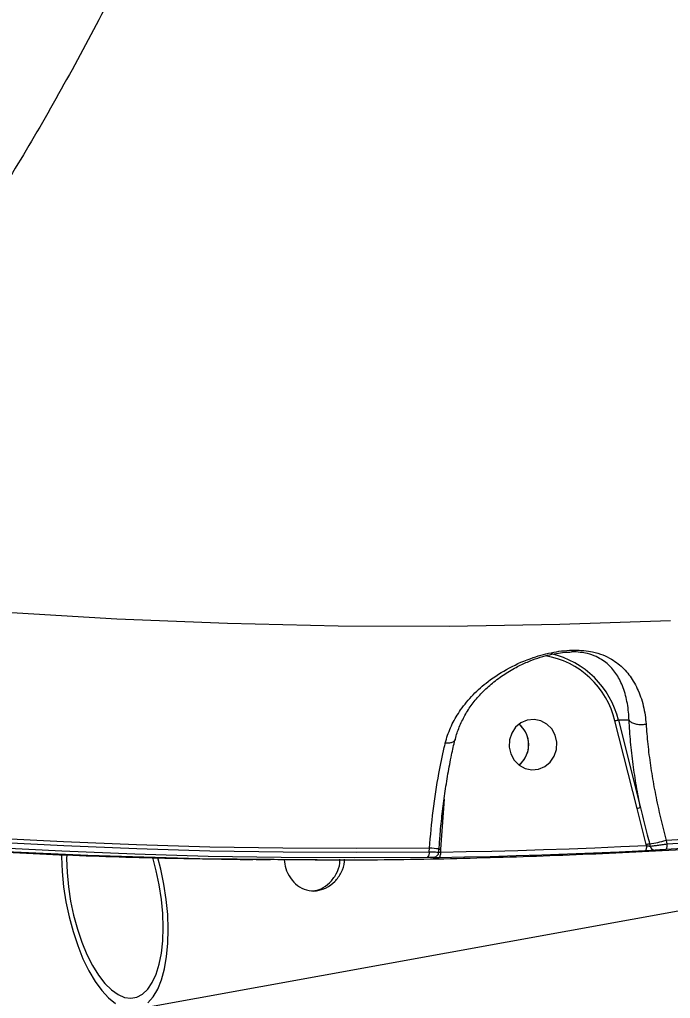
# Model space of a CAD drawing. Header units: millimetres. Extents: x -7151 to 6134, y -5040 to 5562.
# Drawn here: x -2172.6 to -2056.8, y -1551.8 to -1377.5 of the extents above; entities that cross this region are included whole.
import ezdxf

# ---------------------------------------------------------------- set-up
doc = ezdxf.new("R2010")
doc.units = ezdxf.units.MM
for name, color, linetype in [('DIKOM_ОБЪЕКТ', 7, 'Continuous'), ('DIKOM_РАЗМЕР_ЗОНА', 7, 'Continuous'), ('DIKOM_РАЗМЕР_ОБЪЕКТА', 7, 'Continuous')]:
    doc.layers.add(name, color=color, linetype=linetype)
doc.styles.add('style1', font='arial.ttf', dxfattribs={"width": 0.8})
doc.dimstyles.new('1-50', dxfattribs={"dimtxt": 300, "dimasz": 200, "dimexe": 100, "dimexo": 0, "dimgap": 100, "dimtad": 1, "dimtxsty": 'style1', "dimcen": 200, "dimclrd": 7, "dimclre": 7, "dimclrt": 7, "dimadec": 1, "dimazin": 2, "dimtfac": 1, "dimtmove": 0, "dimatfit": 2, "dimfxl": 0, "dimlwd": 25, "dimlwe": 18, "dimarcsym": 0})

# ---------------------------------------------------------------- blocks, each defined once
blk = doc.blocks.new('*D0')
at = {"layer": 'Defpoints', "color": 0, "transparency": 16777216}
for p in [(4133.55, 168.74), (-4567.47, -1241.13), (4133.55, -4153.12)]:
    blk.add_point(p, dxfattribs=at)
at = {"layer": 'DIKOM_РАЗМЕР_ОБЪЕКТА', "color": 7, "lineweight": 18, "transparency": 16777216}
for p, q in [((4133.55, 168.74), (4133.55, -4253.12)), ((-4567.47, -1241.13), (-4567.47, -4253.12))]:
    blk.add_line(p, q, dxfattribs=at)
at = {"layer": 'DIKOM_РАЗМЕР_ОБЪЕКТА', "color": 7, "lineweight": 25, "transparency": 16777216}
blk.add_line((-4367.47, -4153.12), (3933.55, -4153.12), dxfattribs=at)
at = {"layer": 'DIKOM_РАЗМЕР_ОБЪЕКТА', "color": 7, "transparency": 16777216}
for points in [[(-4367.47, -4119.79), (-4367.47, -4186.45), (-4567.47, -4153.12)], [(3933.55, -4119.79), (3933.55, -4186.45), (4133.55, -4153.12)]]:
    blk.add_solid(points, dxfattribs=at)
at = {"layer": 'DIKOM_РАЗМЕР_ОБЪЕКТА', "color": 7, "transparency": 16777216, "insert": (150.61, -3899.95), "char_height": 300, "attachment_point": 5, "style": 'style1'}
blk.add_mtext('8700', dxfattribs=at)
blk = doc.blocks.new('*D3')
at = {"layer": 'Defpoints', "color": 0, "transparency": 16777216}
for p in [(6133.55, 253.24), (-5802.46, -2467.19), (6133.55, -4939.78)]:
    blk.add_point(p, dxfattribs=at)
at = {"layer": 'DIKOM_РАЗМЕР_ЗОНА', "color": 7, "lineweight": 18, "transparency": 16777216}
for p, q in [((6133.55, 253.24), (6133.55, -5039.78)), ((-5802.46, -2467.19), (-5802.46, -5039.78))]:
    blk.add_line(p, q, dxfattribs=at)
at = {"layer": 'DIKOM_РАЗМЕР_ЗОНА', "color": 7, "lineweight": 25, "transparency": 16777216}
blk.add_line((-5602.46, -4939.78), (5933.55, -4939.78), dxfattribs=at)
at = {"layer": 'DIKOM_РАЗМЕР_ЗОНА', "color": 7, "transparency": 16777216}
for points in [[(-5602.46, -4906.44), (-5602.46, -4973.11), (-5802.46, -4939.78)], [(5933.55, -4906.44), (5933.55, -4973.11), (6133.55, -4939.78)]]:
    blk.add_solid(points, dxfattribs=at)
at = {"layer": 'DIKOM_РАЗМЕР_ЗОНА', "color": 7, "transparency": 16777216, "insert": (186.61, -4686.61), "char_height": 300, "attachment_point": 5, "style": 'style1'}
blk.add_mtext('11950', dxfattribs=at)

msp = doc.modelspace()

# ---------------------------------------------------------------- linework, layer by layer
at = {"layer": 'DIKOM_ОБЪЕКТ', "color": 7, "linetype": 'Continuous', "lineweight": 15}
for p, q in [((-2062.7, -1517.967), (-2066.622, -1502.368)), ((-2064.123, -1502.239), (-2066.003, -1502.24)), ((-2066.003, -1502.24), (-2062.081, -1517.839)), ((-2151.906, -1553.671), (-1941.185, -1515.48)), ((-2097.039, -1516.282), (-2097.198, -1518.702)), ((-2061.047, -1524.381), (-2062.7, -1517.967)), ((-2097.198, -1518.702), (-2097.663, -1525.205)), ((-2099.689, -1525.661), (-2099.646, -1525.001)), ((-2097.999, -1525.75), (-2097.96, -1525.164)), ((-2097.663, -1525.205), (-2097.697, -1525.715)), ((-2061.014, -1524.512), (-2061.047, -1524.381)), ((-2060.461, -1524.254), (-2060.362, -1524.649)), ((-2057.532, -1523.621), (-2057.369, -1524.273))]:
    msp.add_line(p, q, dxfattribs=at)
at = {"layer": 'DIKOM_ОБЪЕКТ', "color": 7, "linetype": 'Continuous', "lineweight": 15, "flags": 128}
for points in [[(-2233.983, -1477.22), (-2214.37, -1479.51), (-2194.721, -1481.429), (-2175.044, -1482.977), (-2155.343, -1484.154), (-2135.625, -1484.959), (-2115.897, -1485.392), (-2096.165, -1485.453), (-2076.435, -1485.141), (-2056.714, -1484.457)], [(-2085.467, -1507), (-2085.181, -1508.245), (-2084.575, -1509.354), (-2083.698, -1510.238), (-2082.621, -1510.824), (-2081.43, -1511.067), (-2080.225, -1510.945), (-2079.099, -1510.469), (-2078.147, -1509.677), (-2077.444, -1508.633), (-2077.048, -1507.423), (-2076.99, -1506.144), (-2077.276, -1504.899), (-2077.882, -1503.79), (-2078.759, -1502.906), (-2079.836, -1502.319), (-2081.026, -1502.077), (-2082.232, -1502.199), (-2083.357, -1502.675), (-2084.31, -1503.467), (-2085.013, -1504.51), (-2085.409, -1505.72), (-2085.467, -1507)], [(-2119.637, -1527.1), (-2120.633, -1527.1), (-2140.551, -1526.908), (-2160.464, -1526.35), (-2180.364, -1525.425), (-2200.246, -1524.135), (-2220.104, -1522.479), (-2239.932, -1520.458), (-2259.723, -1518.073), (-2279.472, -1515.325), (-2299.173, -1512.213), (-2318.82, -1508.74)], [(-2318.17, -1508.74), (-2298.523, -1512.213), (-2278.823, -1515.325), (-2259.074, -1518.073), (-2239.282, -1520.458), (-2219.455, -1522.479), (-2199.597, -1524.135), (-2179.715, -1525.425), (-2159.814, -1526.35), (-2139.902, -1526.908), (-2119.983, -1527.1), (-2111.471, -1527.071)], [(-1953.229, -1513.087), (-1966.211, -1514.956), (-1979.212, -1516.667), (-1992.231, -1518.222), (-2005.267, -1519.618), (-2018.316, -1520.856), (-2031.378, -1521.936), (-2044.451, -1522.858), (-2057.532, -1523.621)], [(-1953.451, -1514.749), (-1966.418, -1516.614), (-1979.404, -1518.323), (-1992.408, -1519.875), (-2005.428, -1521.269), (-2018.462, -1522.506), (-2031.508, -1523.586), (-2044.566, -1524.507), (-2057.632, -1525.271)], [(-2057.369, -1524.273), (-2044.313, -1523.51), (-2031.266, -1522.589), (-2018.23, -1521.511), (-2005.207, -1520.275), (-1992.198, -1518.881), (-1979.205, -1517.331), (-1966.229, -1515.624), (-1953.273, -1513.76)], [(-2099.646, -1525.001), (-2112.688, -1525.095), (-2125.73, -1525.032), (-2138.77, -1524.812), (-2151.807, -1524.434), (-2164.839, -1523.9), (-2177.865, -1523.208), (-2190.882, -1522.359), (-2203.89, -1521.353)], [(-2099.988, -1526.66), (-2113.014, -1526.754), (-2126.04, -1526.691), (-2139.064, -1526.472), (-2152.085, -1526.095), (-2165.102, -1525.563), (-2178.112, -1524.873), (-2191.113, -1524.027), (-2204.104, -1523.025)], [(-2203.72, -1522.029), (-2190.739, -1523.03), (-2177.748, -1523.876), (-2164.749, -1524.564), (-2151.743, -1525.097), (-2138.733, -1525.473), (-2125.72, -1525.692), (-2112.704, -1525.755), (-2099.689, -1525.661)], [(-2097.96, -1525.164), (-2097.961, -1525.164), (-2097.961, -1525.163)], [(-2097.697, -1525.715), (-2093.11, -1525.632), (-2088.523, -1525.531), (-2083.937, -1525.41), (-2079.35, -1525.269), (-2074.765, -1525.109), (-2070.181, -1524.93), (-2065.597, -1524.731), (-2061.014, -1524.512)], [(-2061.014, -1524.512), (-2061.011, -1524.703), (-2061.021, -1524.887), (-2061.042, -1525.057), (-2061.074, -1525.206), (-2061.115, -1525.331), (-2061.165, -1525.425), (-2061.222, -1525.486), (-2061.282, -1525.511)], [(-2057.369, -1524.273), (-2057.365, -1524.463), (-2057.374, -1524.646), (-2057.395, -1524.816), (-2057.426, -1524.965), (-2057.467, -1525.089), (-2057.517, -1525.184), (-2057.572, -1525.245), (-2057.632, -1525.271)], [(-2165.153, -1526.138), (-2165.152, -1526.562), (-2165.055, -1529.188), (-2164.798, -1531.879), (-2164.383, -1534.59), (-2163.82, -1537.273), (-2163.117, -1539.884), (-2162.286, -1542.377), (-2161.341, -1544.71), (-2160.299, -1546.842), (-2159.178, -1548.738), (-2157.996, -1550.364), (-2156.774, -1551.694), (-2155.533, -1552.703)], [(-2164.239, -1526.176), (-2164.248, -1526.872), (-2164.173, -1529.342), (-2163.939, -1531.88), (-2163.552, -1534.439), (-2163.017, -1536.972), (-2162.345, -1539.43), (-2161.548, -1541.769), (-2160.641, -1543.945), (-2159.642, -1545.917), (-2158.567, -1547.648), (-2157.439, -1549.107), (-2156.278, -1550.265), (-2155.104, -1551.103), (-2153.941, -1551.603), (-2152.81, -1551.757), (-2151.731, -1551.561), (-2150.726, -1551.02), (-2149.812, -1550.144), (-2149.007, -1548.948), (-2148.326, -1547.455), (-2147.782, -1545.693), (-2147.384, -1543.695), (-2147.14, -1541.498), (-2147.054, -1539.142), (-2147.129, -1536.672), (-2147.362, -1534.134), (-2147.75, -1531.575)], [(-2147.75, -1531.575), (-2148.285, -1529.043), (-2148.921, -1526.701)], [(-2146.918, -1531.425), (-2147.482, -1528.741), (-2148.011, -1526.725)], [(-2098.801, -1526.667), (-2098.81, -1526.669), (-2098.992, -1526.69)], [(-2061.282, -1525.511), (-2065.869, -1525.729), (-2070.457, -1525.928), (-2075.045, -1526.108), (-2079.634, -1526.268), (-2084.224, -1526.409), (-2088.814, -1526.53), (-2093.404, -1526.632), (-2097.995, -1526.714)], [(-2097.697, -1525.715), (-2097.7, -1525.906), (-2097.715, -1526.089), (-2097.741, -1526.259), (-2097.778, -1526.409), (-2097.823, -1526.534), (-2097.876, -1526.628), (-2097.934, -1526.689), (-2097.995, -1526.714)], [(-2149.774, -1552.557), (-2148.849, -1551.492), (-2148.041, -1550.111), (-2147.364, -1548.437), (-2146.828, -1546.499), (-2146.443, -1544.331), (-2146.215, -1541.968), (-2146.15, -1539.453), (-2146.246, -1536.827), (-2146.504, -1534.135), (-2146.918, -1531.425), (-2146.918, -1531.425)]]:
    msp.add_lwpolyline(points, dxfattribs=at)
at = {"layer": 'DIKOM_ОБЪЕКТ', "color": 7, "linetype": 'Continuous', "lineweight": 15}
for centre, radius, start, end in [((-2081.539, -1505.973), 15.977, 13.51124, 76.90128), ((-2081.628, -1505.948), 15.426, 13.41879, 80.40141), ((-2065.613, -1505.679), 3.462, 96.48086, 106.95699), ((-2086.552, -1506.524), 4.558, 4.77168, 51.89279), ((-2086.613, -1506.573), 4.635, 308.34507, 51.66996), ((-2086.583, -1506.598), 4.596, 308.24705, 5.66004), ((-2061.693, -1521.267), 3.449, 96.46177, 106.97608), ((-2100.753, -1545.366), 20.396, 82.13321, 86.88894), ((-2097.14, -1517.394), 7.829, 263.97338, 266.16614), ((-2059.895, -1528.29), 4.075, 97.98435, 106.41539), ((-2063.302, -1504.023), 20.429, 277.99268, 286.4038), ((-2059.453, -1524.466), 0.927, 191.34497, 269.76883), ((-2100.757, -1525.886), 1.091, 314.79551, 11.8888)]:
    msp.add_arc(centre, radius, start, end, dxfattribs=at)
for points, knots in [([(-2096.79, -889.227), (-2096.723, -893.158), (-2096.542, -903.75), (-2096.636, -921.509), (-2097.187, -942.573), (-2098.221, -964.321), (-2099.744, -986.695), (-2101.767, -1009.634), (-2104.245, -1032.632), (-2107.158, -1055.608), (-2110.478, -1078.484), (-2114.258, -1101.634), (-2118.507, -1124.986), (-2123.22, -1148.464), (-2128.292, -1171.549), (-2133.7, -1194.173), (-2139.409, -1216.276), (-2145.512, -1238.219), (-2152.007, -1259.916), (-2158.877, -1281.286), (-2165.974, -1301.856), (-2173.265, -1321.577), (-2180.72, -1340.414), (-2188.458, -1358.676), (-2196.466, -1376.273), (-2204.72, -1393.125), (-2213.039, -1408.861), (-2221.394, -1423.455), (-2229.754, -1436.904), (-2238.255, -1449.426), (-2246.872, -1460.937), (-2255.58, -1471.372), (-2263.82, -1480.113), (-2271.572, -1487.34), (-2278.833, -1493.242), (-2286.05, -1498.236), (-2293.202, -1502.294), (-2300.213, -1505.377), (-2307.05, -1507.473), (-2313.016, -1508.551), (-2316.679, -1508.685), (-2318.17, -1508.74)], [0, 0, 0, 0, 0.01565217, 0.04216806, 0.06870435, 0.09522024, 0.12250627, 0.14981457, 0.17710062, 0.20361654, 0.23015279, 0.25666864, 0.28395479, 0.31126307, 0.33854909, 0.36506487, 0.39160131, 0.41811719, 0.44540319, 0.47271148, 0.49999753, 0.52651345, 0.55304979, 0.57956557, 0.60685168, 0.6341599, 0.66144592, 0.68796165, 0.71449805, 0.74101389, 0.76829977, 0.7956082, 0.82289433, 0.84597227, 0.86907741, 0.89218251, 0.91550656, 0.93883046, 0.96156383, 0.98434875, 1, 1, 1, 1]), ([(-2056.456, -968.823), (-2056.8, -974.624), (-2057.488, -986.232), (-2058.928, -1004.014), (-2060.664, -1022.011), (-2062.749, -1040.451), (-2065.19, -1059.3), (-2067.998, -1078.523), (-2071.129, -1097.811), (-2074.693, -1117.752), (-2078.728, -1138.314), (-2083.265, -1159.441), (-2088.157, -1180.426), (-2093.384, -1201.167), (-2098.921, -1221.569), (-2104.749, -1241.541), (-2110.863, -1261.043), (-2117.247, -1280.051), (-2123.887, -1298.533), (-2130.751, -1316.402), (-2137.807, -1333.574), (-2145.032, -1349.975), (-2152.415, -1365.564), (-2159.941, -1380.331), (-2167.592, -1394.252), (-2175.331, -1407.261), (-2183.125, -1419.298), (-2191.094, -1430.517), (-2199.222, -1440.815), (-2207.485, -1450.118), (-2215.72, -1458.219), (-2223.892, -1465.041), (-2231.988, -1470.689), (-2237.274, -1473.352), (-2239.916, -1474.684)], [0, 0, 0, 0, 0.0277667, 0.0555662, 0.083366, 0.1111324, 0.1400374, 0.1689802, 0.1979227, 0.2268277, 0.2586375, 0.2905482, 0.3225101, 0.3544719, 0.386382, 0.4181913, 0.4498954, 0.4817001, 0.5135556, 0.545411, 0.5772152, 0.6089191, 0.6405475, 0.672276, 0.7040551, 0.7358344, 0.7675626, 0.7991909, 0.832594, 0.8660266, 0.8994295, 0.9329432, 0.9664865, 1, 1, 1, 1]), ([(-2311.128, -1507.362), (-2310.566, -1507.283), (-2307.434, -1506.847), (-2301.552, -1504.809), (-2293.426, -1501.164), (-2285.072, -1496.076), (-2276.531, -1489.669), (-2267.988, -1482.045), (-2259.474, -1473.272), (-2251.015, -1463.423), (-2242.475, -1452.34), (-2233.879, -1440.007), (-2225.258, -1426.439), (-2216.901, -1412.103), (-2208.827, -1397.116), (-2201.053, -1381.597), (-2193.352, -1365.117), (-2185.753, -1347.689), (-2178.282, -1329.349), (-2171.007, -1310.24), (-2163.951, -1290.406), (-2157.138, -1269.907), (-2150.55, -1248.669), (-2144.22, -1226.733), (-2138.175, -1204.162), (-2132.55, -1181.452), (-2127.355, -1158.685), (-2122.587, -1135.941), (-2118.172, -1112.849), (-2114.136, -1089.476), (-2110.513, -1065.903), (-2107.537, -1044.03), (-2105.94, -1030.115), (-2105.233, -1023.961)], [0, 0, 0, 0, 0.00722693, 0.04030753, 0.07336253, 0.10737716, 0.14141993, 0.17543507, 0.20848991, 0.24157019, 0.27462496, 0.30864003, 0.34268287, 0.37669758, 0.40856269, 0.44044991, 0.47231458, 0.50503622, 0.53778258, 0.57050426, 0.60355925, 0.63663937, 0.66969462, 0.7037095, 0.73775229, 0.77176746, 0.80482227, 0.83790277, 0.87095767, 0.90497265, 0.93901556, 0.97303055, 1, 1, 1, 1]), ([(-2096.834, -1506.319), (-2096.771, -1506.08), (-2096.462, -1504.901), (-2095.645, -1502.867), (-2094.059, -1500.191), (-2091.928, -1497.637), (-2089.046, -1495.092), (-2085.515, -1492.823), (-2081.549, -1491.09), (-2078.148, -1490.175), (-2075.654, -1489.817), (-2073.83, -1489.715), (-2072.128, -1489.797), (-2070.406, -1490.066), (-2068.748, -1490.574), (-2066.837, -1491.517), (-2064.967, -1493.006), (-2063.266, -1495.233), (-2061.979, -1497.985), (-2061.304, -1500.633), (-2061.141, -1502.375), (-2061.092, -1502.9)], [0, 0, 0, 0, 0.0134558, 0.0663235, 0.1192314, 0.1832743, 0.2473537, 0.3264801, 0.4053679, 0.4678618, 0.4990953, 0.5303053, 0.5614441, 0.5926258, 0.6345151, 0.6764875, 0.7480866, 0.8197601, 0.8939611, 0.9680642, 1, 1, 1, 1]), ([(-2095.062, -1505.777), (-2095.051, -1505.712), (-2094.909, -1504.911), (-2094.349, -1503.414), (-2093.377, -1501.32), (-2092.086, -1499.332), (-2090.518, -1497.491), (-2088.677, -1495.757), (-2086.579, -1494.179), (-2084.399, -1492.874), (-2082.312, -1491.881), (-2080.432, -1491.166), (-2078.694, -1490.652), (-2077.101, -1490.313), (-2075.638, -1490.111), (-2074.761, -1490.086), (-2074.338, -1490.074)], [0, 0, 0, 0, 0.0073846, 0.091405, 0.1786389, 0.2679265, 0.3587031, 0.4519984, 0.5506725, 0.6475076, 0.725192, 0.7933522, 0.8530458, 0.9061021, 0.954751, 1, 1, 1, 1]), ([(-2064.12, -1502.241), (-2064.12, -1502.241), (-2064.12, -1501.746), (-2064.242, -1500.175), (-2064.666, -1497.713), (-2065.614, -1495.195), (-2066.927, -1493.126), (-2068.389, -1491.746), (-2069.963, -1490.859), (-2071.321, -1490.377), (-2072.806, -1490.141), (-2073.765, -1490.025), (-2074.326, -1490.073), (-2074.338, -1490.074)], [0, 0, 0, 0, 0.000089, 0.069276, 0.2288806, 0.3928706, 0.545343, 0.7011317, 0.7869894, 0.8747525, 0.9354951, 0.9985724, 1, 1, 1, 1]), ([(-2064.123, -1502.239), (-2064.123, -1502.239), (-2064.122, -1502.24), (-2064.121, -1502.241), (-2064.12, -1502.241)], [0, 0, 0, 0, 0.5989695, 1, 1, 1, 1]), ([(-2062.081, -1517.839), (-2062.331, -1516.535), (-2062.833, -1513.916), (-2063.419, -1509.987), (-2063.883, -1506.044), (-2064.043, -1503.512), (-2064.123, -1502.239)], [0, 0, 0, 0, 0.238042, 0.4781617, 0.7377102, 1, 1, 1, 1]), ([(-2064.12, -1502.241), (-2063.981, -1502.374), (-2063.703, -1502.639), (-2063.006, -1502.899), (-2062.196, -1503.017), (-2061.582, -1502.984), (-2061.222, -1502.926), (-2061.137, -1502.909), (-2061.092, -1502.9)], [0, 0, 0, 0, 0.2315907, 0.4632373, 0.6948432, 0.9264504, 0.9610109, 1, 1, 1, 1]), ([(-2061.092, -1502.9), (-2061.001, -1504.085), (-2060.819, -1506.469), (-2060.331, -1510.227), (-2059.696, -1514.068), (-2058.815, -1518.514), (-2058.007, -1521.729), (-2057.532, -1523.621)], [0, 0, 0, 0, 0.1872864, 0.3765495, 0.5570017, 0.7391931, 1, 1, 1, 1]), ([(-2097.936, -1525.165), (-2097.874, -1524.268), (-2097.73, -1522.162), (-2097.386, -1518.86), (-2096.929, -1515.289), (-2096.371, -1511.797), (-2095.775, -1508.595), (-2095.325, -1506.636), (-2095.122, -1505.753)], [0, 0, 0, 0, 0.1330586, 0.3125629, 0.4927166, 0.6729018, 0.8524639, 1, 1, 1, 1]), ([(-2095.157, -1505.752), (-2095.199, -1505.846), (-2095.289, -1506.05), (-2095.747, -1506.252), (-2096.268, -1506.327), (-2096.652, -1506.328), (-2096.791, -1506.321), (-2096.834, -1506.319)], [0, 0, 0, 0, 0.25303621, 0.54758865, 0.84228289, 0.95129237, 1, 1, 1, 1]), ([(-2099.646, -1525.001), (-2099.455, -1522.776), (-2099.067, -1518.261), (-2098.12, -1512.251), (-2097.312, -1508.323), (-2096.896, -1506.581), (-2096.834, -1506.319)], [0, 0, 0, 0, 0.343497, 0.6969397, 0.9545361, 1, 1, 1, 1]), ([(-2062.081, -1517.839), (-2062.002, -1518.161), (-2061.607, -1519.77), (-2061.054, -1521.905), (-2060.595, -1523.724), (-2060.461, -1524.254)], [0, 0, 0, 0, 0.1504134, 0.7521234, 1, 1, 1, 1]), ([(-2111.476, -1527.069), (-2111.404, -1527.069), (-2105.043, -1527.077), (-2092.394, -1526.796), (-2073.533, -1526.211), (-2054.686, -1525.268), (-2035.855, -1524.028), (-2017.049, -1522.444), (-2002.948, -1521.091), (-1995.129, -1520.165), (-1993.557, -1519.979)], [0, 0, 0, 0, 0.0018157, 0.1614836, 0.3211537, 0.4808201, 0.6404937, 0.8001654, 0.9598488, 1, 1, 1, 1]), ([(-2240.181, -1520.638), (-2234.905, -1521.191), (-2223.371, -1522.4), (-2205.542, -1523.885), (-2186.71, -1525.171), (-2167.861, -1526.126), (-2149.321, -1526.781), (-2137.063, -1526.954), (-2131.095, -1527.038)], [0, 0, 0, 0, 0.1455631, 0.3182396, 0.4908975, 0.6635473, 0.8361877, 1, 1, 1, 1]), ([(-2061.014, -1524.512), (-2060.952, -1524.533), (-2060.83, -1524.572), (-2060.642, -1524.619), (-2060.487, -1524.646), (-2060.407, -1524.651), (-2060.372, -1524.65), (-2060.365, -1524.649), (-2060.362, -1524.649)], [0, 0, 0, 0, 0.2632582, 0.5155988, 0.7521558, 0.9408473, 0.9741573, 1, 1, 1, 1]), ([(-2060.362, -1524.649), (-2060.346, -1524.647), (-2060.195, -1524.633), (-2059.801, -1524.59), (-2059.061, -1524.5), (-2058.204, -1524.389), (-2057.647, -1524.312), (-2057.369, -1524.273)], [0, 0, 0, 0, 0.0286639, 0.2671433, 0.5101672, 0.7556777, 1, 1, 1, 1]), ([(-2057.632, -1525.271), (-2057.803, -1525.281), (-2058.143, -1525.299), (-2058.667, -1525.332), (-2059.117, -1525.365), (-2059.356, -1525.384), (-2059.447, -1525.393), (-2059.456, -1525.394)], [0, 0, 0, 0, 0.2456802, 0.4916809, 0.7342207, 0.9714615, 1, 1, 1, 1]), ([(-2130.508, -1527.048), (-2130.383, -1527.05), (-2129.535, -1527.066), (-2128.688, -1527.061), (-2127.966, -1527.056)], [0, 0, 0, 0, 0.1483863, 1, 1, 1, 1]), ([(-2125.546, -1527.065), (-2125.468, -1527.594), (-2125.294, -1528.768), (-2124.446, -1530.397), (-2123.186, -1531.757), (-2121.567, -1532.572), (-2119.76, -1532.706), (-2117.987, -1532.154), (-2116.424, -1531.015), (-2115.29, -1529.386), (-2114.728, -1527.932), (-2114.771, -1527.103), (-2114.778, -1526.959)], [0, 0, 0, 0, 0.0884757, 0.1963614, 0.3065986, 0.4204245, 0.5336035, 0.6425082, 0.750348, 0.8617984, 0.9760557, 1, 1, 1, 1]), ([(-2120.337, -1532.653), (-2119.871, -1532.549), (-2118.831, -1532.317), (-2117.363, -1531.233), (-2116.186, -1529.65), (-2115.569, -1528.12), (-2115.616, -1527.201), (-2115.628, -1526.971)], [0, 0, 0, 0, 0.1895277, 0.4229519, 0.6656671, 0.9164312, 1, 1, 1, 1]), ([(-2098.992, -1526.69), (-2098.981, -1526.684), (-2098.958, -1526.673), (-2099.139, -1526.662), (-2099.458, -1526.657), (-2099.774, -1526.658), (-2099.96, -1526.66), (-2099.988, -1526.66)], [0, 0, 0, 0, 0.2394287, 0.4785803, 0.7177922, 0.9575918, 1, 1, 1, 1]), ([(-2099.689, -1525.661), (-2099.643, -1525.662), (-2099.334, -1525.669), (-2098.806, -1525.685), (-2098.284, -1525.71), (-2098.009, -1525.732), (-2098.028, -1525.744), (-2098.034, -1525.748)], [0, 0, 0, 0, 0.0477917, 0.3186019, 0.5889948, 0.8594408, 1, 1, 1, 1]), ([(-2097.995, -1526.714), (-2098.023, -1526.714), (-2098.209, -1526.717), (-2098.526, -1526.72), (-2098.845, -1526.716), (-2099.025, -1526.706), (-2099.003, -1526.695), (-2098.992, -1526.69)], [0, 0, 0, 0, 0.0424538, 0.2825336, 0.5216204, 0.7607804, 1, 1, 1, 1]), ([(-2098.844, -1526.675), (-2098.844, -1526.675), (-2098.848, -1526.676), (-2098.842, -1526.675), (-2098.837, -1526.675)], [0, 0, 0, 0, 0.161094, 1, 1, 1, 1]), ([(-2098.801, -1526.666), (-2098.779, -1526.661), (-2098.717, -1526.648), (-2098.557, -1526.59), (-2098.342, -1526.458), (-2098.137, -1526.224), (-2098.012, -1525.964), (-2098.015, -1525.798), (-2098.015, -1525.748)], [0, 0, 0, 0, 0.0694402, 0.2046797, 0.3852335, 0.6323237, 0.890045, 1, 1, 1, 1]), ([(-2098.6, -1526.593), (-2098.62, -1526.604), (-2098.677, -1526.634), (-2098.75, -1526.655), (-2098.782, -1526.662), (-2098.79, -1526.664)], [0, 0, 0, 0, 0.2909836, 0.8290334, 1, 1, 1, 1]), ([(-2097.995, -1525.764), (-2097.989, -1525.763), (-2097.966, -1525.762), (-2097.872, -1525.747), (-2097.768, -1525.728), (-2097.706, -1525.717), (-2097.697, -1525.715)], [0, 0, 0, 0, 0.136536, 0.5302617, 0.9288462, 1, 1, 1, 1]), ([(-2059.456, -1525.394), (-2059.466, -1525.395), (-2059.557, -1525.403), (-2059.794, -1525.422), (-2060.246, -1525.453), (-2060.77, -1525.484), (-2061.111, -1525.502), (-2061.282, -1525.511)], [0, 0, 0, 0, 0.0278292, 0.2650044, 0.5078667, 0.7539775, 1, 1, 1, 1])]:
    msp.add_open_spline(points, degree=3, knots=knots, dxfattribs=at)

# ---------------------------------------------------------------- dimensions: what is measured, and where the dimension line sits
at = {"layer": 'DIKOM_РАЗМЕР_ЗОНА'}
dim = msp.add_linear_dim(base=(6133.546, -4939.778), p1=(-5802.455, -2467.185), p2=(6133.546, 253.243), text='11950', dimstyle='1-50', dxfattribs=at)
dim.commit()
dim.dimension.update_dxf_attribs({"geometry": '*D3', "text_midpoint": (186.606, -4939.778), "dimtype": 160})
at = {"layer": 'DIKOM_РАЗМЕР_ОБЪЕКТА'}
dim = msp.add_linear_dim(base=(4133.546, -4153.121), p1=(-4567.472, -1241.128), p2=(4133.546, 168.743), text='8700', dimstyle='1-50', dxfattribs=at)
dim.commit()
dim.dimension.update_dxf_attribs({"geometry": '*D0', "text_midpoint": (150.606, -4153.121), "dimtype": 160})

doc.saveas('drawing.dxf')
